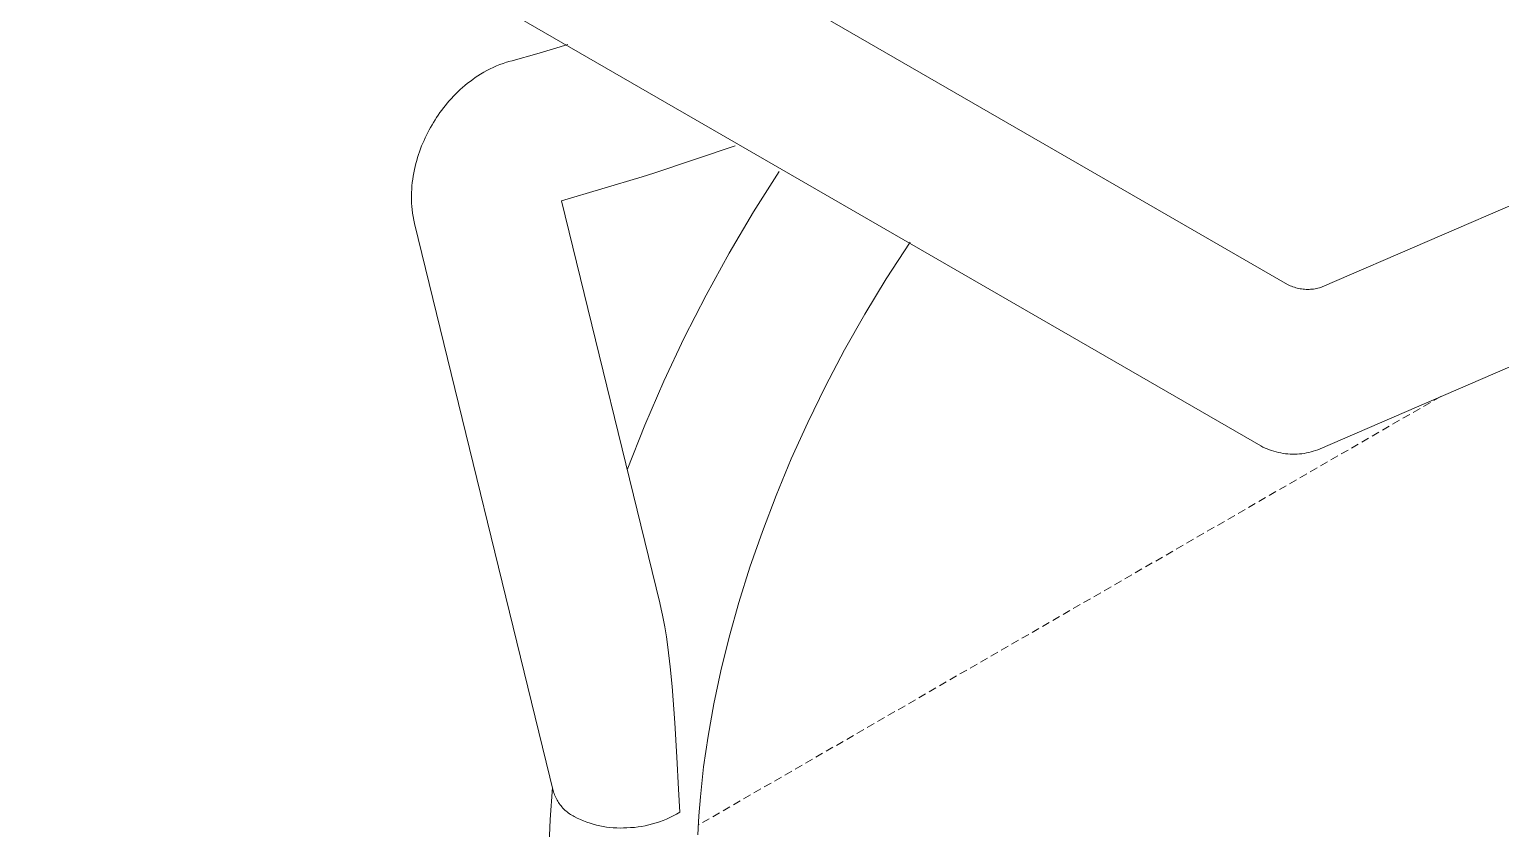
# Model space of a CAD drawing. Header units: millimetres. Extents: x -75 to 3710, y -20 to 2482.
# Drawn here: x 3239.1 to 3474.7, y 732.6 to 860.6 of the extents above; entities that cross this region are included whole.
import ezdxf

# ---------------------------------------------------------------- set-up
doc = ezdxf.new("R2010")
doc.units = ezdxf.units.MM
doc.linetypes.add('HIDDEN', pattern=[1.905, 1.27, -0.635])
doc.layers.add('ZANO_R', color=7, linetype='Continuous', lineweight=0)
doc.layers.add('ZANO_R_przerywana', color=7, linetype='HIDDEN', lineweight=0)

msp = doc.modelspace()

# ---------------------------------------------------------------- linework, layer by layer
at = {"layer": 'ZANO_R'}
for p, q in [((3440.53, 819.73), (2445.72, 1394.08)), ((3436.26, 793.86), (3274.2, 887.42)), ((3320.71, 856.79), (3325.26, 858.16)), ((3446.09, 819.32), (3534.82, 857.74)), ((3314.92, 855.14), (3315.47, 855.31)), ((3315.47, 855.31), (3316.03, 855.48)), ((3316.13, 855.5), (3320.71, 856.79)), ((3310.45, 852.87), (3310.88, 853.15)), ((3310.88, 853.15), (3311.31, 853.42)), ((3311.31, 853.42), (3311.84, 853.73)), ((3311.84, 853.73), (3312.33, 854)), ((3312.33, 854), (3312.82, 854.26)), ((3312.82, 854.26), (3313.33, 854.5)), ((3313.33, 854.5), (3313.84, 854.72)), ((3313.84, 854.72), (3314.38, 854.94)), ((3314.38, 854.94), (3314.92, 855.14)), ((3307.31, 850.23), (3307.67, 850.59)), ((3307.67, 850.59), (3308.04, 850.94)), ((3308.04, 850.94), (3308.41, 851.27)), ((3308.41, 851.27), (3308.81, 851.61)), ((3308.81, 851.61), (3309.21, 851.94)), ((3309.21, 851.94), (3309.62, 852.26)), ((3309.62, 852.26), (3310.04, 852.57)), ((3310.04, 852.57), (3310.45, 852.87)), ((3305.37, 848.02), (3305.67, 848.39)), ((3305.67, 848.39), (3305.98, 848.77)), ((3305.98, 848.77), (3306.3, 849.14)), ((3306.3, 849.14), (3306.63, 849.51)), ((3306.63, 849.51), (3306.96, 849.87)), ((3306.96, 849.87), (3307.31, 850.23)), ((3303.77, 845.69), (3304.01, 846.08)), ((3304.01, 846.08), (3304.26, 846.47)), ((3304.26, 846.47), (3304.52, 846.86)), ((3304.52, 846.86), (3304.8, 847.25)), ((3304.8, 847.25), (3305.08, 847.64)), ((3305.08, 847.64), (3305.37, 848.02)), ((3302.44, 843.22), (3302.65, 843.65)), ((3302.65, 843.65), (3302.86, 844.07)), ((3302.86, 844.07), (3303.07, 844.48)), ((3303.07, 844.48), (3303.3, 844.89)), ((3303.3, 844.89), (3303.53, 845.29)), ((3303.53, 845.29), (3303.77, 845.69)), ((3301.53, 840.99), (3301.7, 841.45)), ((3301.7, 841.45), (3301.87, 841.91)), ((3301.87, 841.91), (3302.06, 842.35)), ((3302.06, 842.35), (3302.25, 842.79)), ((3302.25, 842.79), (3302.44, 843.22)), ((3352.09, 841.91), (3339.04, 837.53)), ((3300.82, 838.6), (3300.94, 839.09)), ((3300.94, 839.09), (3301.08, 839.57)), ((3301.08, 839.57), (3301.22, 840.06)), ((3301.22, 840.06), (3301.37, 840.52)), ((3301.37, 840.52), (3301.53, 840.99)), ((3300.37, 836.07), (3300.44, 836.58)), ((3300.44, 836.58), (3300.52, 837.09)), ((3300.52, 837.09), (3300.61, 837.6)), ((3300.61, 837.6), (3300.71, 838.11)), ((3300.71, 838.11), (3300.82, 838.6)), ((3337.19, 836.94), (3324.25, 833.14)), ((3339.04, 837.53), (3337.19, 836.94)), ((3355.02, 831.36), (3359.14, 837.84)), ((3300.24, 833.94), (3300.25, 834.47)), ((3300.25, 834.47), (3300.28, 835.01)), ((3300.28, 835.01), (3300.32, 835.54)), ((3300.32, 835.54), (3300.37, 836.07)), ((3300.24, 833.74), (3300.24, 833.94)), ((3300.24, 833.24), (3300.24, 833.74)), ((3300.26, 832.73), (3300.24, 833.24)), ((3300.3, 832.23), (3300.26, 832.73)), ((3300.34, 831.73), (3300.3, 832.23)), ((3300.41, 831.16), (3300.34, 831.73)), ((3324.25, 833.14), (3340, 768.71)), ((3534.11, 831.66), (3445.38, 793.24)), ((3300.5, 830.59), (3300.41, 831.16)), ((3300.61, 830.03), (3300.5, 830.59)), ((3300.74, 829.46), (3300.61, 830.03)), ((3323.01, 738.4), (3300.74, 829.46)), ((3351.11, 824.75), (3355.02, 831.36)), ((3347.41, 818.01), (3351.11, 824.75)), ((3380.08, 826.51), (3376.27, 820.63)), ((3376.27, 820.63), (3372.85, 814.98)), ((3343.92, 811.17), (3347.41, 818.01)), ((3440.74, 819.62), (3440.53, 819.73)), ((3440.96, 819.52), (3440.74, 819.62)), ((3441.18, 819.43), (3440.96, 819.52)), ((3441.4, 819.34), (3441.18, 819.43)), ((3441.63, 819.27), (3441.4, 819.34)), ((3441.86, 819.2), (3441.63, 819.27)), ((3442.09, 819.14), (3441.86, 819.2)), ((3442.32, 819.08), (3442.09, 819.14)), ((3442.55, 819.04), (3442.32, 819.08)), ((3442.79, 819), (3442.55, 819.04)), ((3443.03, 818.97), (3442.79, 819)), ((3443.27, 818.95), (3443.03, 818.97)), ((3443.51, 818.93), (3443.27, 818.95)), ((3443.74, 818.93), (3443.51, 818.93)), ((3443.98, 818.93), (3443.74, 818.93)), ((3444.22, 818.94), (3443.98, 818.93)), ((3444.46, 818.96), (3444.22, 818.94)), ((3444.7, 818.99), (3444.46, 818.96)), ((3444.94, 819.02), (3444.7, 818.99)), ((3445.17, 819.07), (3444.94, 819.02)), ((3445.4, 819.12), (3445.17, 819.07)), ((3445.64, 819.18), (3445.4, 819.12)), ((3445.87, 819.24), (3445.64, 819.18)), ((3446.09, 819.32), (3445.87, 819.24)), ((3372.85, 814.98), (3369.61, 809.24)), ((3340.66, 804.21), (3343.92, 811.17)), ((3369.61, 809.24), (3366.56, 803.44)), ((3337.61, 797.16), (3340.66, 804.21)), ((3366.56, 803.44), (3363.71, 797.6)), ((3334.79, 790.01), (3337.61, 797.16)), ((3363.71, 797.6), (3361.07, 791.76)), ((3361.07, 791.76), (3358.64, 785.93)), ((3436.6, 793.68), (3436.26, 793.86)), ((3436.94, 793.52), (3436.6, 793.68)), ((3437.28, 793.37), (3436.94, 793.52)), ((3437.63, 793.23), (3437.28, 793.37)), ((3437.99, 793.1), (3437.63, 793.23)), ((3438.35, 792.99), (3437.99, 793.1)), ((3438.71, 792.88), (3438.35, 792.99)), ((3439.08, 792.79), (3438.71, 792.88)), ((3439.44, 792.72), (3439.08, 792.79)), ((3439.82, 792.65), (3439.44, 792.72)), ((3440.19, 792.6), (3439.82, 792.65)), ((3440.56, 792.56), (3440.19, 792.6)), ((3440.94, 792.54), (3440.56, 792.56)), ((3441.32, 792.52), (3440.94, 792.54)), ((3441.69, 792.53), (3441.32, 792.52)), ((3442.07, 792.54), (3441.69, 792.53)), ((3442.45, 792.57), (3442.07, 792.54)), ((3442.82, 792.61), (3442.45, 792.57)), ((3443.19, 792.66), (3442.82, 792.61)), ((3443.57, 792.72), (3443.19, 792.66)), ((3443.93, 792.8), (3443.57, 792.72)), ((3444.3, 792.89), (3443.93, 792.8)), ((3444.66, 793), (3444.3, 792.89)), ((3445.02, 793.11), (3444.66, 793)), ((3445.38, 793.24), (3445.02, 793.11)), ((3358.64, 785.93), (3356.43, 780.14)), ((3356.43, 780.14), (3354.43, 774.41)), ((3354.43, 774.41), (3352.67, 768.76)), ((3340.24, 767.69), (3340, 768.71)), ((3352.67, 768.76), (3351.12, 763.22)), ((3340.44, 766.74), (3340.24, 767.69)), ((3340.8, 764.86), (3340.44, 766.74)), ((3341.06, 763.25), (3340.8, 764.86)), ((3341.3, 761.64), (3341.06, 763.25)), ((3341.69, 758.45), (3341.3, 761.64)), ((3351.12, 763.22), (3349.78, 757.8)), ((3341.99, 755.32), (3341.69, 758.45)), ((3349.78, 757.8), (3348.66, 752.51)), ((3342.43, 749.47), (3341.99, 755.32)), ((3348.66, 752.51), (3347.74, 747.38)), ((3342.75, 744), (3342.43, 749.47)), ((3347.74, 747.38), (3347.03, 742.42)), ((3343.01, 738.85), (3342.75, 744)), ((3347.03, 742.42), (3346.5, 737.63)), ((3322.46, 733.99), (3322.83, 739.13)), ((3323.01, 738.4), (3323.08, 738.18)), ((3323.08, 738.18), (3323.16, 737.96)), ((3323.16, 737.96), (3323.24, 737.75)), ((3323.24, 737.75), (3323.34, 737.54)), ((3323.34, 737.54), (3323.44, 737.34)), ((3343.2, 735.16), (3343.01, 738.85)), ((3346.5, 737.63), (3346.25, 734.59)), ((3323.44, 737.34), (3323.55, 737.13)), ((3323.55, 737.13), (3323.66, 736.94)), ((3323.66, 736.94), (3323.78, 736.74)), ((3323.78, 736.74), (3323.91, 736.55)), ((3323.91, 736.55), (3324.05, 736.37)), ((3324.05, 736.37), (3324.19, 736.19)), ((3324.19, 736.19), (3324.34, 736.01)), ((3324.34, 736.01), (3324.49, 735.84)), ((3324.49, 735.84), (3324.65, 735.68)), ((3324.65, 735.68), (3324.82, 735.52)), ((3324.82, 735.52), (3324.99, 735.36)), ((3324.99, 735.36), (3325.16, 735.22)), ((3325.16, 735.22), (3325.34, 735.08)), ((3325.34, 735.08), (3325.53, 734.94)), ((3342.69, 734.86), (3343.2, 735.16)), ((3322.26, 728.84), (3322.46, 733.99)), ((3325.53, 734.94), (3325.72, 734.81)), ((3325.72, 734.81), (3325.91, 734.69)), ((3325.91, 734.69), (3326.11, 734.58)), ((3326.11, 734.58), (3326.32, 734.47)), ((3326.32, 734.47), (3326.8, 734.23)), ((3326.8, 734.23), (3327.3, 734)), ((3327.3, 734), (3327.8, 733.79)), ((3327.8, 733.79), (3328.31, 733.59)), ((3328.31, 733.59), (3328.83, 733.42)), ((3328.83, 733.42), (3329.35, 733.26)), ((3329.35, 733.26), (3329.87, 733.12)), ((3329.87, 733.12), (3330.4, 732.99)), ((3330.4, 732.99), (3330.94, 732.89)), ((3330.94, 732.89), (3331.48, 732.8)), ((3331.48, 732.8), (3332.02, 732.74)), ((3332.02, 732.74), (3332.56, 732.69)), ((3335.33, 732.7), (3335.93, 732.75)), ((3335.93, 732.75), (3336.52, 732.82)), ((3336.52, 732.82), (3337.1, 732.91)), ((3337.1, 732.91), (3337.69, 733.01)), ((3337.69, 733.01), (3338.27, 733.14)), ((3338.27, 733.14), (3338.85, 733.29)), ((3338.85, 733.29), (3339.42, 733.46)), ((3339.42, 733.46), (3339.98, 733.64)), ((3339.98, 733.64), (3340.54, 733.85)), ((3340.54, 733.85), (3341.09, 734.08)), ((3341.09, 734.08), (3341.63, 734.32)), ((3341.63, 734.32), (3342.16, 734.58)), ((3342.16, 734.58), (3342.69, 734.86)), ((3346.25, 734.59), (3346.08, 731.55)), ((3332.56, 732.69), (3333.11, 732.66)), ((3333.11, 732.66), (3333.65, 732.64)), ((3333.65, 732.64), (3334.2, 732.65)), ((3334.2, 732.65), (3334.74, 732.68)), ((3334.74, 732.68), (3335.33, 732.7))]:
    msp.add_line(p, q, dxfattribs=at)
at = {"layer": 'ZANO_R_przerywana'}
msp.add_line((3465.07, 801.77), (3346.16, 733.11), dxfattribs=at)

doc.saveas('drawing.dxf')
